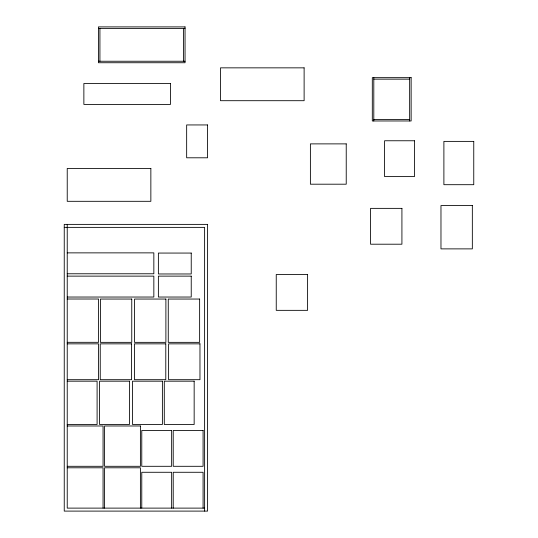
<?xml version="1.0" encoding="UTF-8"?>
<svg xmlns="http://www.w3.org/2000/svg" width="538" height="538" viewBox="0 0 538 538"><rect width="100%" height="100%" fill="white"/><g stroke="black" fill="none" stroke-linecap="round" stroke-linejoin="round"><path stroke-width="0.81" d="M98.434 28.393L185.045 28.393M98.434 61.245L185.045 61.245M373.802 79.153L409.647 79.153M373.802 119.47L409.647 119.47M64.244 227.372L204.615 227.372L204.615 511.1M67.23 252.867L153.841 252.867L153.841 273.775L67.23 273.775M67.23 276.129L153.841 276.129L153.841 297.037L67.23 297.037M67.23 299.014L98.588 299.014L98.588 342.323L67.23 342.323M67.23 343.849L98.588 343.849L98.588 379.687L67.23 379.687M67.23 381.18L97.096 381.18L97.096 424.489L67.23 424.489M67.23 425.982L103.067 425.982L103.067 466.298L67.23 466.298M67.23 467.791L103.067 467.791L103.067 508.114M204.615 508.114L67.23 508.114L67.23 224.38M409.647 77.66L409.647 120.969M373.802 77.66L373.802 120.969M203.082 508.114L203.082 472.277L173.216 472.277L173.216 508.114M183.552 28.393L183.552 61.245M171.642 508.114L171.642 472.277L141.776 472.277L141.776 508.114M140.398 508.114L140.398 467.791L104.56 467.791L104.56 508.114M99.927 28.393L99.927 61.245M185.045 26.9L98.434 26.9L98.434 62.738L185.045 62.738L185.045 26.9M304.118 67.849L220.493 67.849L220.493 100.7L304.118 100.7L304.118 67.849M411.14 77.66L372.309 77.66L372.309 120.969L411.14 120.969L411.14 77.66M170.479 83.498L83.867 83.498L83.867 104.406L170.479 104.406L170.479 83.498M207.567 124.944L186.659 124.944L186.659 157.795L207.567 157.795L207.567 124.944M414.462 140.761L384.596 140.761L384.596 176.599L414.462 176.599L414.462 140.761M473.756 141.386L443.89 141.386L443.89 184.695L473.756 184.695L473.756 141.386M346.23 143.881L310.392 143.881L310.392 184.198L346.23 184.198L346.23 143.881M150.855 168.455L67.23 168.455L67.23 201.313L150.855 201.313L150.855 168.455M472.337 205.57L440.972 205.57L440.972 248.879L472.337 248.879L472.337 205.57M401.92 208.367L370.561 208.367L370.561 244.205L401.92 244.205L401.92 208.367M207.601 224.38L64.244 224.38L64.244 511.1L207.601 511.1L207.601 224.38M191.232 253.062L158.38 253.062L158.38 273.97L191.232 273.97L191.232 253.062M307.601 274.508L276.243 274.508L276.243 310.345L307.601 310.345L307.601 274.508M191.232 276.129L158.38 276.129L158.38 297.037L191.232 297.037L191.232 276.129M131.756 299.047L100.398 299.047L100.398 342.356L131.756 342.356L131.756 299.047M165.892 299.047L134.534 299.047L134.534 342.356L165.892 342.356L165.892 299.047M199.632 299.047L168.266 299.047L168.266 342.356L199.632 342.356L199.632 299.047M131.602 343.849L100.243 343.849L100.243 379.687L131.602 379.687L131.602 343.849M165.791 343.849L134.433 343.849L134.433 379.687L165.791 379.687L165.791 343.849M199.968 343.849L168.609 343.849L168.609 379.687L199.968 379.687L199.968 343.849M129.456 381.18L99.584 381.18L99.584 424.489L129.456 424.489L129.456 381.18M162.389 381.18L132.523 381.18L132.523 424.489L162.389 424.489L162.389 381.18M194.157 381.18L164.292 381.18L164.292 424.489L194.157 424.489L194.157 381.18M140.398 425.982L104.56 425.982L104.56 466.298L140.398 466.298L140.398 425.982M171.642 430.461L141.776 430.461L141.776 466.298L171.642 466.298L171.642 430.461M203.082 430.461L173.216 430.461L173.216 466.298L203.082 466.298L203.082 430.461"/></g></svg>
